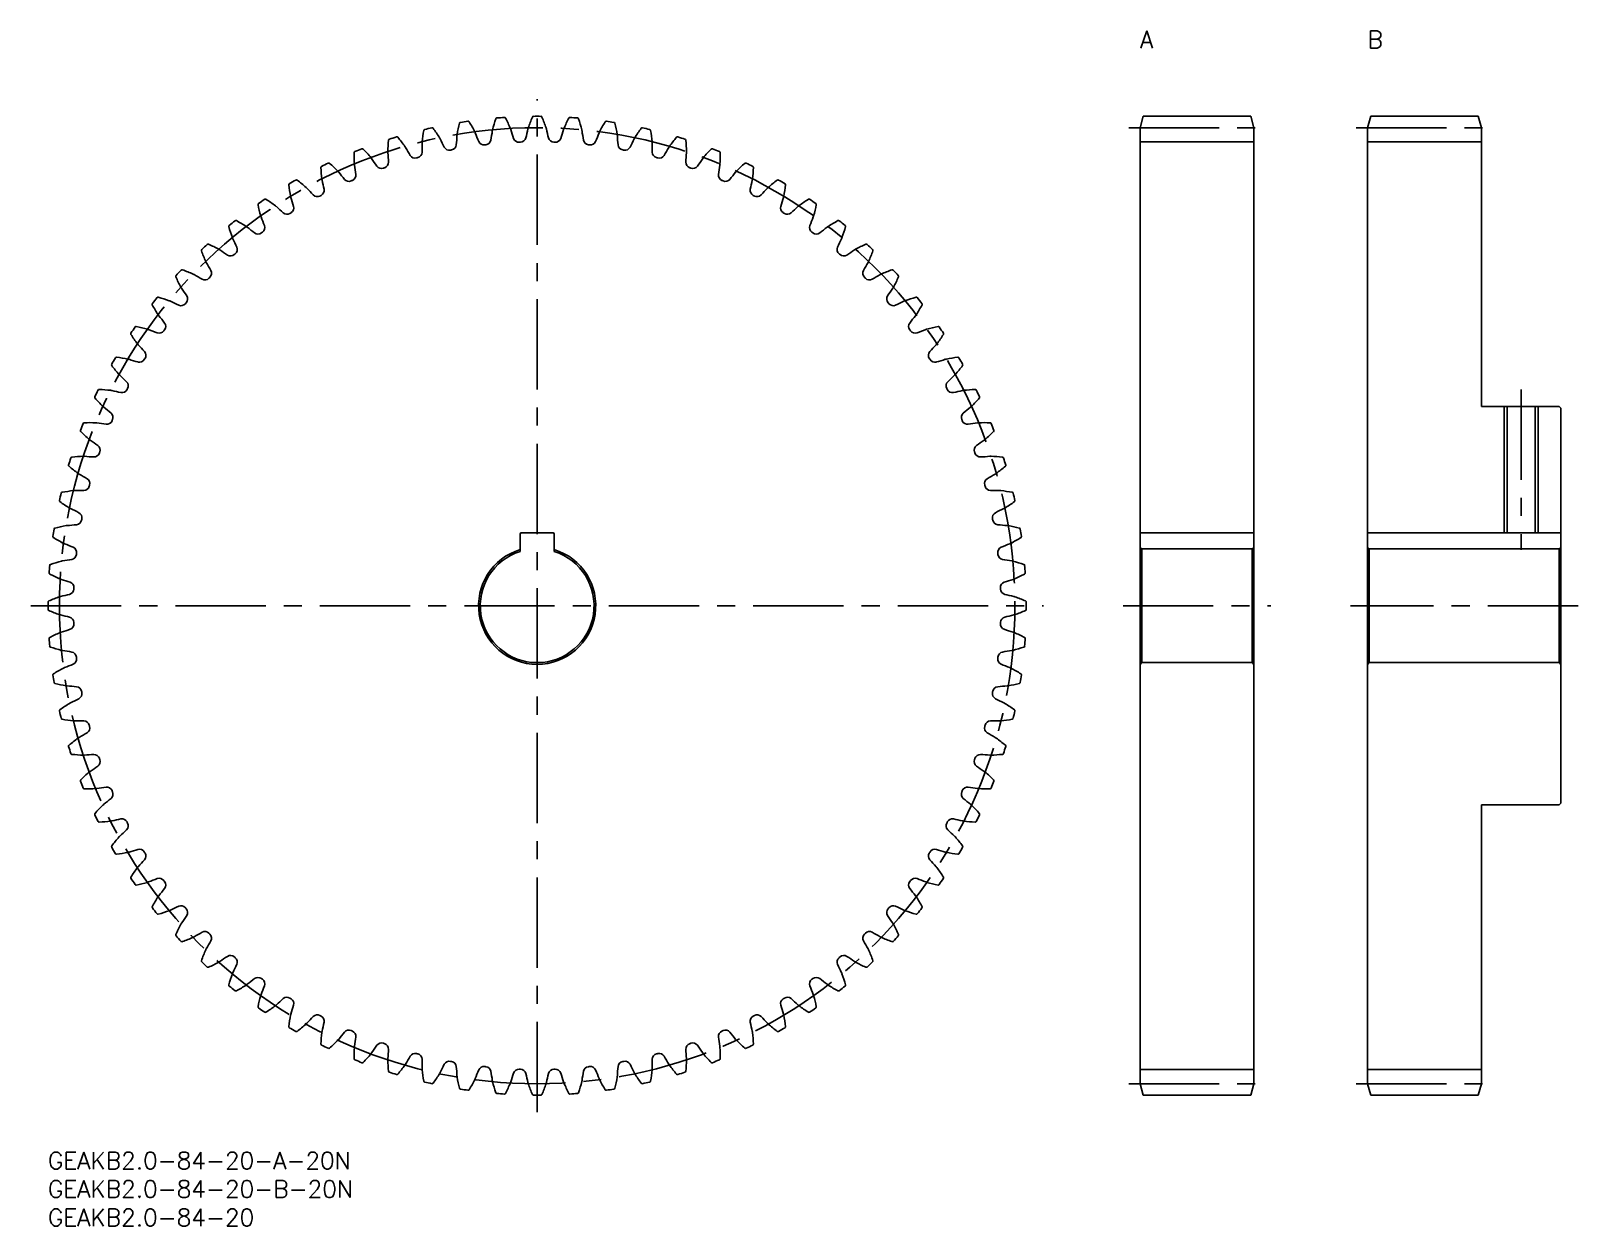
# Model space of a CAD drawing. Extents: x -3 to 269, y -13 to 197.
import ezdxf

# ---------------------------------------------------------------- set-up
doc = ezdxf.new("R2010")
doc.units = 0
doc.header["$LTSCALE"] = 0.5
doc.linetypes.add('CENTER', pattern=[50.8, 31.75, -6.35, 6.35, -6.35])
for name, color, linetype in [('MSM_CENTER', 1, 'CENTER'), ('MSM_CONTINUOUS', 7, 'CONTINUOUS'), ('MSM_NARROW', 5, 'CONTINUOUS'), ('MSM_PART_NUMBER', 7, 'CONTINUOUS')]:
    doc.layers.add(name, color=color, linetype=linetype)
doc.styles.get("Standard").update_dxf_attribs({"font": 'txt.shx', "height": 3, "bigfont": 'bigfont.shx'})

# ---------------------------------------------------------------- blocks, each defined once
blk = doc.blocks.new('*U2')
at = {"layer": 'MSM_PART_NUMBER'}
blk.add_text('GEAKB2.0-84-20-B-20N', height=3, dxfattribs=at).set_placement((0, -8))
blk = doc.blocks.new('*U3')
at = {"layer": 'MSM_PART_NUMBER'}
blk.add_text('GEAKB2.0-84-20', height=3, dxfattribs=at).set_placement((0, -13))
blk = doc.blocks.new('*U4')
at = {"layer": 'MSM_PART_NUMBER'}
blk.add_text('GEAKB2.0-84-20-A-20N', height=3, dxfattribs=at).set_placement((0, -3))
blk = doc.blocks.new('*U5')
at = {"layer": 'MSM_PART_NUMBER'}
blk.add_text('A', height=3, dxfattribs=at).set_placement((192, 194))
blk = doc.blocks.new('*U6')
at = {"layer": 'MSM_PART_NUMBER'}
blk.add_text('B', height=3, dxfattribs=at).set_placement((232, 194))

msp = doc.modelspace()

# ---------------------------------------------------------------- linework, layer by layer
at = {"layer": 'MSM_CENTER'}
for p, q in [((86, 7), (86, 185)), ((190, 180), (214, 180)), ((230, 180), (254, 180)), ((259, 134), (259, 105.8)), ((-3, 96), (175, 96)), ((189, 96), (215, 96)), ((269, 96), (229, 96)), ((190, 12), (214, 12)), ((230, 12), (254, 12))]:
    msp.add_line(p, q, dxfattribs=at)
msp.add_circle((86, 96), 84, dxfattribs=at)
at = {"layer": 'MSM_CONTINUOUS'}
for p, q in [((192, 180), (192.54, 182)), ((192, 12), (192, 180)), ((192.54, 182), (211.46, 182)), ((211.46, 182), (212, 180)), ((212, 180), (212, 12)), ((232.54, 182), (232, 180)), ((232, 180), (232, 12)), ((251.46, 182), (232.54, 182)), ((252, 180), (251.46, 182)), ((252, 131), (252, 180)), ((192, 177.5), (212, 177.5)), ((232, 177.5), (252, 177.5)), ((265.7, 131), (252, 131)), ((256.54, 131), (256.54, 108.8)), ((261.46, 131), (261.46, 108.8)), ((266, 130.7), (265.7, 131)), ((266, 61.3), (266, 130.7)), ((83, 105.54), (83, 108.6)), ((88.8, 108.8), (83.2, 108.8)), ((89, 105.54), (89, 108.6)), ((192, 108.8), (212, 108.8)), ((192.3, 106), (192, 106.3)), ((212, 106.3), (211.7, 106)), ((232, 108.8), (266, 108.8)), ((232, 106.3), (232.3, 106)), ((265.7, 106), (266, 106.3)), ((192.3, 86), (192.3, 106)), ((192.3, 106), (211.7, 106)), ((211.7, 86), (211.7, 106)), ((232.3, 86), (232.3, 106)), ((265.7, 106), (232.3, 106)), ((265.7, 86), (265.7, 106)), ((192, 85.7), (192.3, 86)), ((211.7, 86), (192.3, 86)), ((211.7, 86), (212, 85.7)), ((232.3, 86), (232, 85.7)), ((232.3, 86), (265.7, 86)), ((266, 85.7), (265.7, 86)), ((252, 12), (252, 61)), ((252, 61), (265.7, 61)), ((265.7, 61), (266, 61.3)), ((192, 14.5), (212, 14.5)), ((232, 14.5), (252, 14.5)), ((192, 12), (192.54, 10)), ((211.46, 10), (212, 12)), ((232.54, 10), (232, 12)), ((252, 12), (251.46, 10)), ((192.54, 10), (211.46, 10)), ((251.46, 10), (232.54, 10))]:
    msp.add_line(p, q, dxfattribs=at)
for centre, radius, start, end in [((93.62, 174.57), 28, 169.7839, 173.9286), ((66.26, 179.5), 0.2, 103.2985, 169.7839), ((86, 96), 86, 102.4158, 103.2985), ((67.55, 179.79), 0.2, 35.9304, 102.4158), ((45.04, 163.48), 28, 31.7857, 35.9304), ((99.47, 173.78), 28, 165.4982, 169.6429), ((72.56, 180.74), 0.2, 99.0128, 165.4982), ((86, 96), 86, 98.13, 99.0128), ((73.87, 180.94), 0.2, 31.6448, 98.13), ((50.2, 166.35), 28, 27.5, 31.6447), ((79.76, 179.21), 1.66, 165.3571, 172.5012), ((105.25, 172.55), 28, 161.2125, 165.3571), ((78.93, 181.51), 0.2, 94.7271, 161.2124), ((86, 96), 86, 93.8443, 94.7271), ((80.25, 181.61), 0.2, 27.359, 93.8443), ((55.56, 168.83), 28, 23.2143, 27.359), ((79.76, 179.21), 1.66, 16.0702, 23.2143), ((113.64, 189.01), 33.6, 196.1354, 198.9244), ((51.49, 186.69), 33.6, 345.3613, 348.1503), ((86, 179.45), 1.66, 161.0714, 168.2155), ((110.92, 170.9), 28, 156.9267, 161.0714), ((85.34, 181.8), 0.2, 90.4414, 156.9267), ((86, 96), 86, 89.5586, 90.4414), ((86.66, 181.8), 0.2, 23.0733, 89.5586), ((61.08, 170.9), 28, 18.9286, 23.0733), ((86, 179.45), 1.66, 11.7845, 18.9286), ((120.51, 186.69), 33.6, 191.8497, 194.6387), ((58.36, 189.01), 33.6, 341.0756, 343.8646), ((92.24, 179.21), 1.66, 156.7857, 163.9298), ((116.44, 168.83), 28, 152.641, 156.7857), ((91.75, 181.61), 0.2, 86.1557, 152.641), ((86, 96), 86, 85.2729, 86.1557), ((93.07, 181.51), 0.2, 18.7875, 85.2729), ((66.75, 172.55), 28, 14.6429, 18.7875), ((92.24, 179.21), 1.66, 7.4988, 14.6429), ((121.8, 166.35), 28, 148.3553, 152.5), ((98.13, 180.94), 0.2, 81.87, 148.3553), ((86, 96), 86, 80.9872, 81.87), ((99.44, 180.74), 0.2, 14.5018, 80.9872), ((72.53, 173.78), 28, 10.3571, 14.5018), ((126.96, 163.48), 28, 144.0696, 148.2143), ((104.45, 179.79), 0.2, 77.5842, 144.0696), ((86, 96), 86, 76.7015, 77.5842), ((105.74, 179.5), 0.2, 10.2161, 76.7015), ((78.38, 174.57), 28, 6.0714, 10.2161), ((87.73, 174.92), 28, 174.0696, 178.2143), ((60.08, 177.79), 0.2, 107.5842, 174.0696), ((86, 96), 86, 106.7015, 107.5842), ((61.34, 178.18), 0.2, 40.2161, 106.7015), ((40.11, 160.23), 28, 36.0714, 40.2161), ((32.18, 176.73), 33.6, 358.2185, 1.0075), ((67.43, 177.35), 1.66, 173.9286, 181.0726), ((67.43, 177.35), 1.66, 24.6416, 31.7857), ((99.46, 192.09), 33.6, 204.7068, 207.4958), ((70.78, 177.08), 1, 280.6329, 353.9328), ((38.36, 180.53), 33.6, 353.9328, 356.7218), ((73.56, 178.51), 1.66, 169.6429, 176.7869), ((73.56, 178.51), 1.66, 20.3559, 27.5), ((106.61, 190.82), 33.6, 200.4211, 203.2101), ((76.65, 177.97), 1, 203.2101, 276.5098), ((86, 96), 81.5, 96.3472, 96.5099), ((76.88, 177.99), 1, 276.3472, 349.6471), ((44.81, 183.85), 33.6, 349.647, 352.4361), ((82.8, 178.44), 1, 198.9244, 272.2241), ((86, 96), 81.5, 92.0615, 92.2242), ((83.03, 178.45), 1, 272.0615, 345.3613), ((88.97, 178.45), 1, 194.6387, 267.9385), ((86, 96), 81.5, 87.7758, 87.9385), ((89.2, 178.44), 1, 267.7758, 341.0756), ((127.19, 183.85), 33.6, 187.5639, 190.353), ((95.12, 177.99), 1, 190.353, 263.6528), ((86, 96), 81.5, 83.4901, 83.6528), ((95.35, 177.97), 1, 263.4901, 336.7899), ((65.39, 190.82), 33.6, 336.7899, 339.5789), ((98.44, 178.51), 1.66, 152.5, 159.6441), ((98.44, 178.51), 1.66, 3.2131, 10.3571), ((133.64, 180.53), 33.6, 183.2782, 186.0672), ((101.22, 177.08), 1, 186.0672, 259.3671), ((72.54, 192.09), 33.6, 332.5042, 335.2932), ((104.57, 177.35), 1.66, 148.2143, 155.3584), ((104.57, 177.35), 1.66, 358.9274, 6.0714), ((139.82, 176.73), 33.6, 178.9925, 181.7815), ((131.89, 160.23), 28, 139.7839, 143.9286), ((110.66, 178.18), 0.2, 73.2985, 139.7839), ((86, 96), 86, 72.4158, 73.2985), ((111.92, 177.79), 0.2, 5.9304, 72.4158), ((84.27, 174.92), 28, 1.7857, 5.9304), ((81.83, 174.83), 28, 178.3553, 182.5), ((54.04, 175.63), 0.2, 111.87, 178.3553), ((86, 96), 86, 110.9872, 111.87), ((55.27, 176.11), 0.2, 44.5018, 110.9872), ((35.44, 156.62), 28, 40.3571, 44.5018), ((55.51, 173.68), 1.66, 33.2131, 40.3571), ((84.99, 193.02), 33.6, 213.2782, 216.0672), ((61.4, 175.74), 1.66, 178.2143, 185.3584), ((26.29, 172.48), 33.6, 2.5042, 5.2932), ((61.4, 175.74), 1.66, 28.9274, 36.0714), ((92.25, 192.83), 33.6, 208.9925, 211.7815), ((64.53, 175.66), 1, 211.7815, 285.0813), ((86, 96), 81.5, 104.9186, 105.0814), ((64.76, 175.72), 1, 284.9186, 358.2185), ((70.55, 177.04), 1, 207.4958, 280.7955), ((86, 96), 81.5, 100.6329, 100.7956), ((86, 96), 81.5, 79.2044, 79.3671), ((101.45, 177.04), 1, 259.2044, 332.5042), ((107.24, 175.72), 1, 181.7815, 255.0814), ((86, 96), 81.5, 74.9186, 75.0814), ((107.47, 175.66), 1, 254.9187, 328.2185), ((79.75, 192.83), 33.6, 328.2185, 331.0075), ((110.6, 175.74), 1.66, 143.9286, 151.0726), ((145.71, 172.48), 33.6, 174.7068, 177.4958), ((110.6, 175.74), 1.66, 354.6416, 1.7857), ((87.01, 193.02), 33.6, 323.9328, 326.7218), ((116.49, 173.68), 1.66, 139.6429, 146.7869), ((136.56, 156.62), 28, 135.4982, 139.6429), ((116.73, 176.11), 0.2, 69.0128, 135.4982), ((86, 96), 86, 68.13, 69.0128), ((117.96, 175.63), 0.2, 1.6447, 68.13), ((90.17, 174.83), 28, 357.5, 1.6447), ((48.18, 173.01), 0.2, 116.1557, 182.641), ((75.95, 174.3), 28, 182.641, 186.7857), ((86, 96), 86, 115.2729, 116.1557), ((49.37, 173.59), 0.2, 48.7875, 115.2729), ((31.05, 152.67), 28, 44.6429, 48.7875), ((49.79, 171.18), 1.66, 37.4988, 44.6429), ((77.75, 192.68), 33.6, 217.5639, 220.353), ((53.12, 171.66), 1, 293.4901, 6.7899), ((55.51, 173.68), 1.66, 182.5, 189.6441), ((20.74, 167.81), 33.6, 6.7899, 9.5789), ((58.64, 173.83), 1, 216.0672, 289.3671), ((86, 96), 81.5, 109.2044, 109.3671), ((58.86, 173.91), 1, 289.2043, 2.5042), ((113.14, 173.91), 1, 177.4958, 250.7956), ((86, 96), 81.5, 70.6329, 70.7956), ((113.36, 173.83), 1, 250.633, 323.9327), ((118.88, 171.66), 1, 173.2101, 246.5099), ((151.26, 167.81), 33.6, 170.4211, 173.2101), ((116.49, 173.68), 1.66, 350.3559, 357.5), ((94.25, 192.68), 33.6, 319.647, 322.4361), ((122.21, 171.18), 1.66, 135.3571, 142.5012), ((140.95, 152.67), 28, 131.2125, 135.3571), ((122.63, 173.59), 0.2, 64.7271, 131.2125), ((86, 96), 86, 63.8443, 64.7271), ((96.05, 174.3), 28, 353.2143, 357.359), ((123.82, 173.01), 0.2, 357.359, 63.8443), ((42.53, 169.97), 0.2, 120.4409, 186.9267), ((70.13, 173.32), 28, 186.9267, 191.0714), ((86, 96), 86, 119.5586, 120.4414), ((43.67, 170.63), 0.2, 53.0733, 119.5586), ((26.97, 148.41), 28, 48.9286, 53.0733), ((44.28, 168.27), 1.66, 41.7845, 48.9286), ((70.54, 191.79), 33.6, 221.8497, 224.6387), ((47.55, 168.99), 1, 297.7758, 11.0756), ((49.79, 171.18), 1.66, 186.7857, 193.9298), ((15.56, 162.73), 33.6, 11.0756, 13.8646), ((52.9, 171.57), 1, 220.353, 293.6528), ((86, 96), 81.5, 113.4901, 113.6528), ((86, 96), 81.5, 66.3472, 66.5099), ((119.1, 171.57), 1, 246.3472, 319.647), ((124.45, 168.99), 1, 168.9244, 242.2242), ((156.44, 162.73), 33.6, 166.1354, 168.9244), ((122.21, 171.18), 1.66, 346.0702, 353.2143), ((101.46, 191.79), 33.6, 315.3613, 318.1503), ((127.72, 168.27), 1.66, 131.0714, 138.2155), ((145.03, 148.41), 28, 126.9267, 131.0714), ((128.33, 170.63), 0.2, 60.4414, 126.9267), ((86, 96), 86, 59.5586, 60.4414), ((101.87, 173.32), 28, 348.9286, 353.0733), ((129.47, 169.97), 0.2, 353.0733, 59.5586), ((37.12, 166.52), 0.2, 124.7266, 191.2124), ((64.39, 171.92), 28, 191.2125, 195.3571), ((86, 96), 86, 123.8443, 124.7271), ((38.21, 167.26), 0.2, 57.359, 123.8443), ((23.22, 143.85), 28, 53.2143, 57.359), ((38.99, 164.95), 1.66, 46.0702, 53.2143), ((63.43, 190.37), 33.6, 226.1354, 228.9244), ((44.28, 168.27), 1.66, 191.0714, 198.2155), ((10.77, 157.28), 33.6, 15.3613, 18.1503), ((42.21, 165.92), 1, 302.0615, 15.3614), ((47.35, 168.88), 1, 224.6387, 297.9385), ((86, 96), 81.5, 117.7758, 117.9385), ((86, 96), 81.5, 62.0615, 62.2242), ((124.65, 168.88), 1, 242.0615, 315.3613), ((129.79, 165.92), 1, 164.6387, 237.9385), ((161.23, 157.28), 33.6, 161.8497, 164.6387), ((127.72, 168.27), 1.66, 341.7845, 348.9286), ((108.57, 190.37), 33.6, 311.0756, 313.8646), ((133.01, 164.95), 1.66, 126.7857, 133.9298), ((148.78, 143.85), 28, 122.641, 126.7857), ((133.79, 167.26), 0.2, 56.1557, 122.641), ((86, 96), 86, 55.2729, 56.1557), ((107.61, 171.92), 28, 344.6429, 348.7875), ((134.88, 166.52), 0.2, 348.7875, 55.2729), ((86, 96), 86, 128.13, 129.0128), ((33.02, 163.49), 0.2, 61.6447, 128.13), ((19.82, 139.03), 28, 57.5, 61.6447), ((38.99, 164.95), 1.66, 195.3571, 202.5012), ((6.4, 151.49), 33.6, 19.647, 22.4361), ((42.01, 165.79), 1, 228.9244, 302.2242), ((86, 96), 81.5, 122.0615, 122.2242), ((86, 96), 81.5, 57.7758, 57.9385), ((129.99, 165.79), 1, 237.7758, 311.0756), ((165.6, 151.49), 33.6, 157.5639, 160.353), ((133.01, 164.95), 1.66, 337.4988, 344.6429), ((152.18, 139.03), 28, 118.3553, 122.5), ((138.98, 163.49), 0.2, 51.87, 118.3553), ((86, 96), 86, 50.9872, 51.87), ((31.99, 162.67), 0.2, 129.0128, 195.4982), ((58.78, 170.1), 28, 195.4982, 199.6429), ((33.97, 161.24), 1.66, 199.6429, 206.7869), ((2.48, 145.38), 33.6, 23.9328, 26.7218), ((33.97, 161.24), 1.66, 50.3559, 57.5), ((56.44, 188.42), 33.6, 230.4211, 233.2101), ((36.92, 162.31), 1, 233.2101, 306.5099), ((86, 96), 81.5, 126.3472, 126.5099), ((37.1, 162.45), 1, 306.3472, 19.647), ((134.9, 162.45), 1, 160.353, 233.6528), ((86, 96), 81.5, 53.4901, 53.6528), ((135.08, 162.31), 1, 233.4901, 306.7899), ((115.56, 188.42), 33.6, 306.7899, 309.5789), ((138.03, 161.24), 1.66, 122.5, 129.6441), ((169.52, 145.38), 33.6, 153.2782, 156.0672), ((138.03, 161.24), 1.66, 333.2131, 340.3571), ((113.22, 170.1), 28, 340.3571, 344.5018), ((140.01, 162.67), 0.2, 344.5018, 50.9872), ((27.16, 158.44), 0.2, 133.2981, 199.7839), ((53.32, 167.85), 28, 199.7839, 203.9286), ((86, 96), 86, 132.4158, 133.2985), ((28.13, 159.34), 0.2, 65.9304, 132.4158), ((16.79, 133.96), 28, 61.7857, 65.9304), ((29.24, 157.17), 1.66, 54.6416, 61.7857), ((49.62, 185.95), 33.6, 234.7068, 237.4958), ((86, 96), 81.5, 130.6329, 130.7956), ((32.28, 158.61), 1, 310.6329, 23.9328), ((139.72, 158.61), 1, 156.0672, 229.3671), ((86, 96), 81.5, 49.2044, 49.3671), ((122.38, 185.95), 33.6, 302.5042, 305.2932), ((142.76, 157.17), 1.66, 118.2143, 125.3584), ((155.21, 133.96), 28, 114.0696, 118.2143), ((143.87, 159.34), 0.2, 47.5842, 114.0696), ((86, 96), 86, 46.7015, 47.5842), ((118.68, 167.85), 28, 336.0714, 340.2161), ((144.84, 158.44), 0.2, 340.2161, 46.7015), ((23.56, 154.84), 0.2, 70.2161, 136.7015), ((29.24, 157.17), 1.66, 203.9286, 211.0726), ((-0.98, 139), 33.6, 28.2185, 31.0075), ((32.1, 158.46), 1, 237.4958, 310.7956), ((139.9, 158.46), 1, 229.2044, 302.5041), ((172.98, 139), 33.6, 148.9925, 151.7815), ((142.76, 157.17), 1.66, 328.9274, 336.0714), ((148.44, 154.84), 0.2, 43.2985, 109.7839), ((22.66, 153.87), 0.2, 137.5838, 204.0696), ((48.04, 165.21), 28, 204.0696, 208.2143), ((86, 96), 86, 136.7015, 137.5842), ((14.15, 128.68), 28, 66.0714, 70.2161), ((24.83, 152.76), 1.66, 58.9274, 66.0714), ((43, 182.98), 33.6, 238.9925, 241.7815), ((27.58, 154.25), 1, 241.7815, 315.0814), ((86, 96), 81.5, 134.9186, 135.0814), ((27.75, 154.42), 1, 314.9187, 28.2185), ((144.25, 154.42), 1, 151.7815, 225.0814), ((86, 96), 81.5, 44.9186, 45.0814), ((144.42, 154.25), 1, 224.9187, 298.2184), ((129, 182.98), 33.6, 298.2185, 301.0075), ((147.17, 152.76), 1.66, 113.9286, 121.0726), ((157.85, 128.68), 28, 109.7839, 113.9286), ((86, 96), 86, 42.4158, 43.2985), ((123.96, 165.21), 28, 331.7857, 335.9304), ((149.34, 153.87), 0.2, 335.9304, 42.4158), ((86, 96), 86, 140.9872, 141.87), ((19.33, 150.01), 0.2, 74.5018, 140.9872), ((11.9, 123.22), 28, 70.3571, 74.5018), ((24.83, 152.76), 1.66, 208.2143, 215.3584), ((-3.95, 132.38), 33.6, 32.5042, 35.2932), ((23.54, 149.9), 1, 319.2044, 32.5042), ((148.46, 149.9), 1, 147.4958, 220.7956), ((175.95, 132.38), 33.6, 144.7068, 147.4958), ((147.17, 152.76), 1.66, 324.6416, 331.7857), ((160.1, 123.22), 28, 105.4982, 109.6429), ((152.67, 150.01), 0.2, 39.0128, 105.4982), ((86, 96), 86, 38.13, 39.0128), ((18.51, 148.98), 0.2, 141.8695, 208.3553), ((42.97, 162.18), 28, 208.3553, 212.5), ((20.76, 148.03), 1.66, 212.5, 219.6441), ((-6.42, 125.56), 33.6, 36.7899, 39.5789), ((20.76, 148.03), 1.66, 63.2131, 70.3571), ((36.62, 179.52), 33.6, 243.2782, 246.0672), ((23.39, 149.72), 1, 246.0672, 319.3671), ((86, 96), 81.5, 139.2044, 139.3671), ((86, 96), 81.5, 40.6329, 40.7956), ((148.61, 149.72), 1, 220.633, 293.9327), ((135.38, 179.52), 33.6, 293.9328, 296.7218), ((151.24, 148.03), 1.66, 109.6429, 116.7869), ((178.42, 125.56), 33.6, 140.4211, 143.2101), ((151.24, 148.03), 1.66, 320.3559, 327.5), ((129.03, 162.18), 28, 327.5, 331.6447), ((153.49, 148.98), 0.2, 331.6447, 38.13), ((86, 96), 86, 145.2729, 146.1557), ((15.48, 144.88), 0.2, 78.7875, 145.2729), ((10.08, 117.61), 28, 74.6429, 78.7875), ((17.05, 143.01), 1.66, 67.4988, 74.6429), ((30.51, 175.6), 33.6, 247.5639, 250.353), ((19.55, 144.9), 1, 250.353, 323.6528), ((86, 96), 81.5, 143.4901, 143.6528), ((19.69, 145.08), 1, 323.4901, 36.7899), ((152.31, 145.08), 1, 143.2101, 216.5099), ((86, 96), 81.5, 36.3472, 36.5099), ((152.45, 144.9), 1, 216.3472, 289.647), ((141.49, 175.6), 33.6, 289.647, 292.4361), ((154.95, 143.01), 1.66, 105.3571, 112.5012), ((161.92, 117.61), 28, 101.2125, 105.3571), ((156.52, 144.88), 0.2, 34.7271, 101.2125), ((86, 96), 86, 33.8443, 34.7271), ((14.74, 143.79), 0.2, 146.1552, 212.641), ((38.15, 158.78), 28, 212.641, 216.7857), ((17.05, 143.01), 1.66, 216.7857, 223.9298), ((-8.37, 118.57), 33.6, 41.0756, 43.8646), ((180.37, 118.57), 33.6, 136.1354, 138.9244), ((154.95, 143.01), 1.66, 316.0702, 323.2143), ((133.85, 158.78), 28, 323.2143, 327.359), ((157.26, 143.79), 0.2, 327.359, 33.8443), ((86, 96), 86, 149.5586, 150.4414), ((12.03, 139.47), 0.2, 83.0733, 149.5586), ((8.68, 111.87), 28, 78.9286, 83.0733), ((13.73, 137.72), 1.66, 71.7845, 78.9286), ((24.72, 171.23), 33.6, 251.8497, 254.6387), ((16.08, 139.79), 1, 254.6387, 327.9385), ((86, 96), 81.5, 147.7758, 147.9385), ((16.21, 139.99), 1, 327.7758, 41.0757), ((155.79, 139.99), 1, 138.9244, 212.2242), ((86, 96), 81.5, 32.0615, 32.2242), ((155.92, 139.79), 1, 212.0615, 285.3613), ((147.28, 171.23), 33.6, 285.3613, 288.1503), ((158.27, 137.72), 1.66, 101.0714, 108.2155), ((163.32, 111.87), 28, 96.9267, 101.0714), ((159.97, 139.47), 0.2, 30.4414, 96.9267), ((86, 96), 86, 29.5586, 30.4414), ((11.37, 138.33), 0.2, 150.4409, 216.9267), ((33.59, 155.03), 28, 216.9267, 221.0714), ((13.73, 137.72), 1.66, 221.0714, 228.2155), ((-9.79, 111.46), 33.6, 45.3613, 48.1503), ((181.79, 111.46), 33.6, 131.8497, 134.6387), ((158.27, 137.72), 1.66, 311.7845, 318.9286), ((138.41, 155.03), 28, 318.9286, 323.0733), ((160.63, 138.33), 0.2, 323.0733, 29.5586), ((86, 96), 86, 153.8443, 154.7271), ((8.99, 133.82), 0.2, 87.359, 153.8443), ((7.7, 106.05), 28, 83.2143, 87.359), ((10.82, 132.21), 1.66, 76.0702, 83.2143), ((19.27, 166.44), 33.6, 256.1354, 258.9244), ((13.01, 134.45), 1, 258.9244, 332.2242), ((13.12, 134.65), 1, 332.0615, 45.3613), ((86, 96), 81.5, 152.0615, 152.2242), ((158.88, 134.65), 1, 134.6387, 207.9385), ((86, 96), 81.5, 27.7758, 27.9385), ((158.99, 134.45), 1, 207.7758, 281.0756), ((152.73, 166.44), 33.6, 281.0756, 283.8646), ((161.18, 132.21), 1.66, 96.7857, 103.9298), ((164.3, 106.05), 28, 92.641, 96.7857), ((163.01, 133.82), 0.2, 26.1557, 92.641), ((86, 96), 86, 25.2729, 26.1557), ((8.41, 132.63), 0.2, 154.7266, 221.2125), ((29.33, 150.95), 28, 221.2125, 225.3571), ((10.82, 132.21), 1.66, 225.3571, 232.5012), ((-10.68, 104.25), 33.6, 49.647, 52.4361), ((182.68, 104.25), 33.6, 127.5639, 130.353), ((161.18, 132.21), 1.66, 307.4988, 314.6429), ((142.67, 150.95), 28, 314.6429, 318.7875), ((163.59, 132.63), 0.2, 318.7875, 25.2729), ((86, 96), 86, 158.13, 159.0128), ((6.37, 127.96), 0.2, 91.6447, 158.13), ((7.17, 100.17), 28, 87.5, 91.6447), ((8.32, 126.49), 1.66, 80.3559, 87.5), ((14.19, 161.26), 33.6, 260.4211, 263.2101), ((10.34, 128.88), 1, 263.2101, 336.5099), ((10.43, 129.1), 1, 336.3472, 49.647), ((86, 96), 81.5, 156.3472, 156.5099), ((161.57, 129.1), 1, 130.353, 203.6528), ((86, 96), 81.5, 23.4901, 23.6528), ((161.66, 128.88), 1, 203.4901, 276.7899), ((157.81, 161.26), 33.6, 276.7899, 279.5789), ((163.68, 126.49), 1.66, 92.5, 99.6441), ((164.83, 100.17), 28, 88.3553, 92.5), ((165.63, 127.96), 0.2, 21.8695, 88.3553), ((86, 96), 86, 20.9872, 21.87), ((5.89, 126.73), 0.2, 159.0123, 225.4982), ((25.38, 146.56), 28, 225.4982, 229.6429), ((8.32, 126.49), 1.66, 229.6429, 236.7869), ((163.68, 126.49), 1.66, 303.2131, 310.3571), ((146.62, 146.56), 28, 310.3571, 314.5018), ((166.11, 126.73), 0.2, 314.5018, 20.9872), ((-11.02, 97.01), 33.6, 53.9328, 56.7218), ((8.09, 123.14), 1, 267.4958, 340.7956), ((8.17, 123.36), 1, 340.633, 53.9328), ((86, 96), 81.5, 160.6329, 160.7956), ((163.83, 123.36), 1, 126.0672, 199.3671), ((86, 96), 81.5, 19.2044, 19.3671), ((163.91, 123.14), 1, 199.2044, 272.5041), ((183.02, 97.01), 33.6, 123.2782, 126.0672), ((3.82, 120.66), 0.2, 163.2981, 229.7839), ((86, 96), 86, 162.4158, 163.2985), ((21.77, 141.89), 28, 229.7839, 233.9286), ((4.21, 121.92), 0.2, 95.9304, 162.4158), ((7.08, 94.27), 28, 91.7857, 95.9304), ((6.26, 120.6), 1.66, 84.6416, 91.7857), ((9.52, 155.71), 33.6, 264.7068, 267.4958), ((162.48, 155.71), 33.6, 272.5042, 275.2932), ((165.74, 120.6), 1.66, 88.2143, 95.3584), ((164.92, 94.27), 28, 84.0696, 88.2143), ((150.23, 141.89), 28, 306.0714, 310.2161), ((167.79, 121.92), 0.2, 17.5842, 84.0696), ((86, 96), 86, 16.7015, 17.5842), ((168.18, 120.66), 0.2, 310.2161, 16.7015), ((6.26, 120.6), 1.66, 233.9286, 241.0726), ((-10.83, 89.75), 33.6, 58.2185, 61.0075), ((6.28, 117.24), 1, 271.7815, 345.0814), ((6.34, 117.47), 1, 344.9187, 58.2185), ((86, 96), 81.5, 164.9186, 165.0814), ((165.66, 117.47), 1, 121.7815, 195.0814), ((86, 96), 81.5, 14.9186, 15.0814), ((165.72, 117.24), 1, 194.9187, 268.2184), ((182.83, 89.75), 33.6, 118.9925, 121.7815), ((165.74, 120.6), 1.66, 298.9274, 306.0714), ((86, 96), 86, 166.7015, 167.5842), ((2.21, 114.45), 0.2, 167.5838, 234.0696), ((18.52, 136.96), 28, 234.0696, 238.2143), ((2.5, 115.74), 0.2, 100.2161, 166.7015), ((7.43, 88.38), 28, 96.0714, 100.2161), ((4.65, 114.57), 1.66, 88.9274, 96.0714), ((5.27, 149.82), 33.6, 268.9925, 271.7815), ((166.73, 149.82), 33.6, 268.2185, 271.0075), ((167.35, 114.57), 1.66, 83.9286, 91.0726), ((164.57, 88.38), 28, 79.7839, 83.9286), ((153.48, 136.96), 28, 301.7857, 305.9304), ((169.5, 115.74), 0.2, 13.2981, 79.7839), ((86, 96), 86, 12.4158, 13.2985), ((169.79, 114.45), 0.2, 305.9304, 12.4158), ((4.65, 114.57), 1.66, 238.2143, 245.3584), ((-10.09, 82.54), 33.6, 62.5042, 65.2932), ((4.96, 111.45), 1, 349.2043, 62.5042), ((167.04, 111.45), 1, 117.4958, 190.7956), ((182.09, 82.54), 33.6, 114.7068, 117.4958), ((167.35, 114.57), 1.66, 294.6416, 301.7857), ((86, 96), 86, 170.9872, 171.87), ((1.26, 109.44), 0.2, 104.5018, 170.9872), ((8.22, 82.53), 28, 100.3571, 104.5018), ((3.49, 108.44), 1.66, 93.2131, 100.3571), ((1.47, 143.64), 33.6, 273.2782, 276.0672), ((4.92, 111.22), 1, 276.0673, 349.3671), ((86, 96), 81.5, 169.2044, 169.3671), ((86, 96), 81.5, 10.6329, 10.7956), ((167.08, 111.22), 1, 190.633, 263.9328), ((170.53, 143.64), 33.6, 263.9328, 266.7218), ((168.51, 108.44), 1.66, 79.6429, 86.7869), ((163.78, 82.53), 28, 75.4982, 79.6429), ((170.74, 109.44), 0.2, 9.0128, 75.4982), ((86, 96), 86, 8.13, 9.0128), ((1.06, 108.13), 0.2, 171.8695, 238.3553), ((15.65, 131.8), 28, 238.3553, 242.5), ((3.49, 108.44), 1.66, 242.5, 249.6441), ((-8.82, 75.39), 33.6, 66.7899, 69.5789), ((4.03, 105.35), 1, 353.4901, 66.7899), ((83.2, 108.6), 0.2, 90, 180), ((88.8, 108.6), 0.2, 0, 90), ((167.97, 105.35), 1, 113.2101, 186.5099), ((180.82, 75.39), 33.6, 110.4211, 113.2101), ((168.51, 108.44), 1.66, 290.3559, 297.5), ((156.35, 131.8), 28, 297.5, 301.6447), ((170.94, 108.13), 0.2, 301.6447, 8.13), ((9.45, 76.75), 28, 104.6429, 108.7875), ((2.79, 102.24), 1.66, 97.4988, 104.6429), ((-1.85, 137.19), 33.6, 277.5639, 280.353), ((4.01, 105.12), 1, 280.3529, 353.6528), ((86, 96), 81.5, 173.4901, 173.6528), ((86, 96), 10.3, 106.9335, 73.0665), ((86, 96), 10, 107.4576, 72.5424), ((86, 96), 81.5, 6.3472, 6.5099), ((167.99, 105.12), 1, 186.3472, 259.647), ((173.85, 137.19), 33.6, 259.647, 262.4361), ((169.21, 102.24), 1.66, 75.3571, 82.5012), ((162.55, 76.75), 28, 71.2125, 75.3571), ((86, 96), 86, 175.2729, 176.1557), ((0.39, 101.75), 0.2, 176.1552, 242.641), ((0.49, 103.07), 0.2, 108.7875, 175.2729), ((13.17, 126.44), 28, 242.641, 246.7857), ((2.79, 102.24), 1.66, 246.7857, 253.9298), ((-7.01, 68.36), 33.6, 71.0756, 73.8646), ((179.01, 68.36), 33.6, 106.1354, 108.9244), ((169.21, 102.24), 1.66, 286.0702, 293.2143), ((158.83, 126.44), 28, 293.2143, 297.359), ((171.51, 103.07), 0.2, 4.7271, 71.2125), ((171.61, 101.75), 0.2, 297.359, 3.8443), ((86, 96), 86, 3.8443, 4.7271), ((-4.69, 130.51), 33.6, 281.8497, 284.6387), ((3.55, 98.97), 1, 284.6387, 357.9385), ((3.56, 99.2), 1, 357.7758, 71.0757), ((86, 96), 81.5, 177.7758, 177.9385), ((168.44, 99.2), 1, 108.9244, 182.2242), ((86, 96), 81.5, 2.0615, 2.2242), ((168.45, 98.97), 1, 182.0615, 255.3613), ((176.69, 130.51), 33.6, 255.3613, 258.1503), ((0.2, 96.66), 0.2, 113.0733, 179.5586), ((86, 96), 86, 179.5586, 180.4414), ((0.2, 95.34), 0.2, 180.4414, 246.9267), ((11.1, 71.08), 28, 108.9286, 113.0733), ((2.55, 96), 1.66, 101.7845, 108.9286), ((169.45, 96), 1.66, 71.0714, 78.2155), ((160.9, 71.08), 28, 66.9267, 71.0714), ((171.8, 96.66), 0.2, 0.4414, 66.9267), ((171.8, 95.34), 0.2, 293.0733, 359.5586), ((86, 96), 86, 359.5586, 0.4414), ((11.1, 120.92), 28, 246.9267, 251.0714), ((2.55, 96), 1.66, 251.0714, 258.2155), ((-4.69, 61.49), 33.6, 75.3613, 78.1503), ((3.55, 93.03), 1, 2.0615, 75.3613), ((3.56, 92.8), 1, 288.9244, 2.2242), ((86, 96), 81.5, 182.0615, 182.2242), ((86, 96), 81.5, 357.7758, 357.9385), ((168.44, 92.8), 1, 177.7758, 251.0756), ((168.45, 93.03), 1, 104.6387, 177.9385), ((176.69, 61.49), 33.6, 101.8497, 104.6387), ((169.45, 96), 1.66, 281.7845, 288.9286), ((160.9, 120.92), 28, 288.9286, 293.0733), ((0.39, 90.25), 0.2, 117.359, 183.8443), ((86, 96), 86, 183.8443, 184.7271), ((13.17, 65.56), 28, 113.2143, 117.359), ((2.79, 89.76), 1.66, 106.0702, 113.2143), ((-7.01, 123.64), 33.6, 286.1354, 288.9244), ((179.01, 123.64), 33.6, 251.0756, 253.8646), ((169.21, 89.76), 1.66, 66.7857, 73.9298), ((158.83, 65.56), 28, 62.641, 66.7857), ((171.61, 90.25), 0.2, 356.1552, 62.641), ((86, 96), 86, 355.2729, 356.1557), ((0.49, 88.93), 0.2, 184.7271, 251.2125), ((9.45, 115.25), 28, 251.2125, 255.3571), ((2.79, 89.76), 1.66, 255.3571, 262.5012), ((-1.85, 54.81), 33.6, 79.647, 82.4361), ((4.01, 86.88), 1, 6.3472, 79.6471), ((167.99, 86.88), 1, 100.353, 173.6528), ((173.85, 54.81), 33.6, 97.5639, 100.353), ((169.21, 89.76), 1.66, 277.4988, 284.6429), ((162.55, 115.25), 28, 284.6429, 288.7875), ((171.51, 88.93), 0.2, 288.7875, 355.2729), ((15.65, 60.2), 28, 117.5, 121.6447), ((3.49, 83.56), 1.66, 110.3559, 117.5), ((-8.82, 116.61), 33.6, 290.4211, 293.2101), ((4.03, 86.65), 1, 293.2101, 6.5099), ((86, 96), 81.5, 186.3472, 186.5099), ((86, 96), 81.5, 353.4901, 353.6528), ((167.97, 86.65), 1, 173.4901, 246.7899), ((180.82, 116.61), 33.6, 246.7899, 249.5789), ((168.51, 83.56), 1.66, 62.5, 69.6441), ((156.35, 60.2), 28, 58.3553, 62.5), ((1.06, 83.87), 0.2, 121.6447, 188.13), ((86, 96), 86, 188.13, 189.0128), ((1.26, 82.56), 0.2, 189.0128, 255.4982), ((8.22, 109.47), 28, 255.4982, 259.6429), ((3.49, 83.56), 1.66, 259.6429, 266.7869), ((1.47, 48.36), 33.6, 83.9328, 86.7218), ((4.92, 80.78), 1, 10.633, 83.9328), ((167.08, 80.78), 1, 96.0672, 169.3671), ((170.53, 48.36), 33.6, 93.2782, 96.0672), ((168.51, 83.56), 1.66, 273.2131, 280.3571), ((163.78, 109.47), 28, 280.3571, 284.5018), ((170.74, 82.56), 0.2, 284.5018, 350.9872), ((86, 96), 86, 350.9872, 351.87), ((170.94, 83.87), 0.2, 351.8695, 58.3553), ((4.65, 77.43), 1.66, 114.6416, 121.7857), ((-10.09, 109.46), 33.6, 294.7068, 297.4958), ((4.96, 80.55), 1, 297.4958, 10.7956), ((86, 96), 81.5, 190.6329, 190.7956), ((167.04, 80.55), 1, 169.2044, 242.5042), ((86, 96), 81.5, 349.2044, 349.3671), ((182.09, 109.46), 33.6, 242.5042, 245.2932), ((167.35, 77.43), 1.66, 58.2143, 65.3584), ((2.21, 77.55), 0.2, 125.9304, 192.4158), ((86, 96), 86, 192.4158, 193.2985), ((18.52, 55.04), 28, 121.7857, 125.9304), ((2.5, 76.26), 0.2, 193.2981, 259.7839), ((153.48, 55.04), 28, 54.0696, 58.2143), ((169.5, 76.26), 0.2, 280.2161, 346.7015), ((86, 96), 86, 346.7015, 347.5842), ((169.79, 77.55), 0.2, 347.5838, 54.0696), ((7.43, 103.62), 28, 259.7839, 263.9286), ((4.65, 77.43), 1.66, 263.9286, 271.0726), ((5.27, 42.18), 33.6, 88.2185, 91.0075), ((-10.83, 102.25), 33.6, 298.9925, 301.7815), ((6.28, 74.76), 1, 14.9186, 88.2185), ((6.34, 74.53), 1, 301.7815, 15.0814), ((86, 96), 81.5, 194.9186, 195.0814), ((165.66, 74.53), 1, 164.9187, 238.2184), ((86, 96), 81.5, 344.9186, 345.0814), ((165.72, 74.76), 1, 91.7815, 165.0814), ((182.83, 102.25), 33.6, 238.2185, 241.0075), ((166.73, 42.18), 33.6, 88.9925, 91.7815), ((167.35, 77.43), 1.66, 268.9274, 276.0714), ((164.57, 103.62), 28, 276.0714, 280.2161), ((3.82, 71.34), 0.2, 130.2161, 196.7015), ((86, 96), 86, 196.7015, 197.5842), ((21.77, 50.11), 28, 126.0714, 130.2161), ((6.26, 71.4), 1.66, 118.9274, 126.0714), ((165.74, 71.4), 1.66, 53.9286, 61.0726), ((150.23, 50.11), 28, 49.7839, 53.9286), ((86, 96), 86, 342.4158, 343.2985), ((168.18, 71.34), 0.2, 343.2985, 49.7839), ((4.21, 70.08), 0.2, 197.5838, 264.0696), ((7.08, 97.73), 28, 264.0696, 268.2143), ((6.26, 71.4), 1.66, 268.2143, 275.3584), ((9.52, 36.29), 33.6, 92.5042, 95.2932), ((8.09, 68.86), 1, 19.2043, 92.5042), ((8.17, 68.64), 1, 306.0673, 19.3671), ((86, 96), 81.5, 199.2044, 199.3671), ((163.83, 68.64), 1, 160.633, 233.9327), ((86, 96), 81.5, 340.6329, 340.7956), ((163.91, 68.86), 1, 87.4958, 160.7956), ((162.48, 36.29), 33.6, 84.7068, 87.4958), ((165.74, 71.4), 1.66, 264.6416, 271.7857), ((164.92, 97.73), 28, 271.7857, 275.9304), ((167.79, 70.08), 0.2, 275.9304, 342.4158), ((5.89, 65.27), 0.2, 134.5018, 200.9872), ((25.38, 45.44), 28, 130.3571, 134.5018), ((8.32, 65.51), 1.66, 123.2131, 130.3571), ((-11.02, 94.99), 33.6, 303.2782, 306.0672), ((183.02, 94.99), 33.6, 233.9328, 236.7218), ((163.68, 65.51), 1.66, 49.6429, 56.7869), ((146.62, 45.44), 28, 45.4982, 49.6429), ((166.11, 65.27), 0.2, 339.0128, 45.4982), ((86, 96), 86, 200.9872, 201.87), ((6.37, 64.04), 0.2, 201.8695, 268.3553), ((7.17, 91.83), 28, 268.3553, 272.5), ((8.32, 65.51), 1.66, 272.5, 279.6441), ((14.19, 30.74), 33.6, 96.7899, 99.5789), ((10.34, 63.12), 1, 23.4901, 96.7899), ((10.43, 62.9), 1, 310.3529, 23.6528), ((86, 96), 81.5, 203.4901, 203.6528), ((161.57, 62.9), 1, 156.3472, 229.647), ((86, 96), 81.5, 336.3472, 336.5099), ((161.66, 63.12), 1, 83.2101, 156.5099), ((157.81, 30.74), 33.6, 80.4211, 83.2101), ((163.68, 65.51), 1.66, 260.3559, 267.5), ((164.83, 91.83), 28, 267.5, 271.6447), ((165.63, 64.04), 0.2, 271.6447, 338.13), ((86, 96), 86, 338.13, 339.0128), ((29.33, 41.05), 28, 134.6429, 138.7875), ((10.82, 59.79), 1.66, 127.4988, 134.6429), ((-10.68, 87.75), 33.6, 307.5639, 310.353), ((182.68, 87.75), 33.6, 229.647, 232.4361), ((161.18, 59.79), 1.66, 45.3571, 52.5012), ((142.67, 41.05), 28, 41.2125, 45.3571), ((8.41, 59.37), 0.2, 138.7875, 205.2729), ((86, 96), 86, 205.2729, 206.1557), ((8.99, 58.18), 0.2, 206.1552, 272.641), ((7.7, 85.95), 28, 272.641, 276.7857), ((10.82, 59.79), 1.66, 276.7857, 283.9298), ((19.27, 25.56), 33.6, 101.0756, 103.8646), ((13.01, 57.55), 1, 27.7758, 101.0757), ((13.12, 57.35), 1, 314.6387, 27.9385), ((86, 96), 81.5, 207.7758, 207.9385), ((158.88, 57.35), 1, 152.0615, 225.3613), ((86, 96), 81.5, 332.0615, 332.2242), ((158.99, 57.55), 1, 78.9244, 152.2242), ((152.73, 25.56), 33.6, 76.1354, 78.9244), ((161.18, 59.79), 1.66, 256.0702, 263.2143), ((164.3, 85.95), 28, 263.2143, 267.359), ((163.01, 58.18), 0.2, 267.359, 333.8443), ((86, 96), 86, 333.8443, 334.7271), ((163.59, 59.37), 0.2, 334.7271, 41.2125), ((33.59, 36.97), 28, 138.9286, 143.0733), ((13.73, 54.28), 1.66, 131.7845, 138.9286), ((-9.79, 80.54), 33.6, 311.8497, 314.6387), ((181.79, 80.54), 33.6, 225.3613, 228.1503), ((158.27, 54.28), 1.66, 41.0714, 48.2155), ((138.41, 36.97), 28, 36.9267, 41.0714), ((11.37, 53.67), 0.2, 143.0733, 209.5586), ((86, 96), 86, 209.5586, 210.4414), ((12.03, 52.53), 0.2, 210.4414, 276.9267), ((8.68, 80.13), 28, 276.9267, 281.0714), ((13.73, 54.28), 1.66, 281.0714, 288.2155), ((24.72, 20.77), 33.6, 105.3613, 108.1503), ((16.08, 52.21), 1, 32.0615, 105.3614), ((86, 96), 81.5, 212.0615, 212.2242), ((16.21, 52.01), 1, 318.9244, 32.2242), ((155.79, 52.01), 1, 147.7758, 221.0756), ((86, 96), 81.5, 327.7758, 327.9385), ((155.92, 52.21), 1, 74.6387, 147.9385), ((147.28, 20.77), 33.6, 71.8497, 74.6387), ((158.27, 54.28), 1.66, 251.7845, 258.9286), ((163.32, 80.13), 28, 258.9286, 263.0733), ((159.97, 52.53), 0.2, 263.0733, 329.5586), ((86, 96), 86, 329.5586, 330.4414), ((160.63, 53.67), 0.2, 330.4409, 36.9267), ((38.15, 33.22), 28, 143.2143, 147.359), ((17.05, 48.99), 1.66, 136.0702, 143.2143), ((-8.37, 73.43), 33.6, 316.1354, 318.9244), ((180.37, 73.43), 33.6, 221.0756, 223.8646), ((154.95, 48.99), 1.66, 36.7857, 43.9298), ((133.85, 33.22), 28, 32.641, 36.7857), ((14.74, 48.21), 0.2, 147.359, 213.8443), ((86, 96), 86, 213.8443, 214.7271), ((15.48, 47.12), 0.2, 214.7266, 281.2125), ((10.08, 74.39), 28, 281.2125, 285.3571), ((17.05, 48.99), 1.66, 285.3571, 292.5012), ((30.51, 16.4), 33.6, 109.647, 112.4361), ((19.55, 47.1), 1, 36.3472, 109.647), ((-6.42, 66.44), 33.6, 320.4211, 323.2101), ((86, 96), 81.5, 216.3472, 216.5099), ((19.69, 46.92), 1, 323.2101, 36.5099), ((152.31, 46.92), 1, 143.4901, 216.7899), ((86, 96), 81.5, 323.4901, 323.6528), ((178.42, 66.44), 33.6, 216.7899, 219.5789), ((152.45, 47.1), 1, 70.353, 143.6528), ((141.49, 16.4), 33.6, 67.5639, 70.353), ((154.95, 48.99), 1.66, 247.4988, 254.6429), ((161.92, 74.39), 28, 254.6429, 258.7875), ((156.52, 47.12), 0.2, 258.7875, 325.2729), ((86, 96), 86, 325.2729, 326.1557), ((157.26, 48.21), 0.2, 326.1552, 32.641), ((42.97, 29.82), 28, 147.5, 151.6447), ((20.76, 43.97), 1.66, 140.3559, 147.5), ((151.24, 43.97), 1.66, 32.5, 39.6441), ((129.03, 29.82), 28, 28.3553, 32.5), ((18.51, 43.02), 0.2, 151.6447, 218.13), ((86, 96), 86, 218.13, 219.0128), ((19.33, 41.99), 0.2, 219.0123, 285.4982), ((11.9, 68.78), 28, 285.4982, 289.6429), ((20.76, 43.97), 1.66, 289.6429, 296.7869), ((36.62, 12.48), 33.6, 113.9328, 116.7218), ((23.39, 42.28), 1, 40.633, 113.9328), ((-3.95, 59.62), 33.6, 324.7068, 327.4958), ((86, 96), 81.5, 220.6329, 220.7956), ((23.54, 42.1), 1, 327.4958, 40.7956), ((148.46, 42.1), 1, 139.2044, 212.5041), ((175.95, 59.62), 33.6, 212.5042, 215.2932), ((86, 96), 81.5, 319.2044, 319.3671), ((148.61, 42.28), 1, 66.0672, 139.3671), ((135.38, 12.48), 33.6, 63.2782, 66.0672), ((151.24, 43.97), 1.66, 243.2131, 250.3571), ((160.1, 68.78), 28, 250.3571, 254.5018), ((152.67, 41.99), 0.2, 254.5018, 320.9872), ((86, 96), 86, 320.9872, 321.87), ((153.49, 43.02), 0.2, 321.87, 28.3553), ((22.66, 38.13), 0.2, 155.9304, 222.4158), ((48.04, 26.79), 28, 151.7857, 155.9304), ((24.83, 39.24), 1.66, 144.6416, 151.7857), ((43, 9.02), 33.6, 118.2185, 121.0075), ((27.58, 37.75), 1, 44.9187, 118.2185), ((86, 96), 81.5, 224.9186, 225.0814), ((27.75, 37.58), 1, 331.7815, 45.0814), ((144.25, 37.58), 1, 134.9187, 208.2185), ((86, 96), 81.5, 314.9186, 315.0814), ((144.42, 37.75), 1, 61.7815, 135.0814), ((129, 9.02), 33.6, 58.9925, 61.7815), ((147.17, 39.24), 1.66, 28.2143, 35.3584), ((123.96, 26.79), 28, 24.0696, 28.2143), ((149.34, 38.13), 0.2, 317.5842, 24.0696), ((86, 96), 86, 222.4158, 223.2985), ((23.56, 37.16), 0.2, 223.2985, 289.7839), ((14.15, 63.32), 28, 289.7839, 293.9286), ((24.83, 39.24), 1.66, 293.9286, 301.0726), ((53.32, 24.15), 28, 156.0714, 160.2161), ((29.24, 34.83), 1.66, 148.9274, 156.0714), ((-0.98, 53), 33.6, 328.9925, 331.7815), ((172.98, 53), 33.6, 208.2185, 211.0075), ((142.76, 34.83), 1.66, 23.9286, 31.0726), ((118.68, 24.15), 28, 19.7839, 23.9286), ((147.17, 39.24), 1.66, 238.9274, 246.0714), ((157.85, 63.32), 28, 246.0714, 250.2161), ((148.44, 37.16), 0.2, 250.2161, 316.7015), ((86, 96), 86, 316.7015, 317.5842), ((27.16, 33.56), 0.2, 160.2161, 226.7015), ((86, 96), 86, 226.7015, 227.5842), ((16.79, 58.04), 28, 294.0696, 298.2143), ((29.24, 34.83), 1.66, 298.2143, 305.3584), ((49.62, 6.05), 33.6, 122.5042, 125.2932), ((32.1, 33.54), 1, 49.2044, 122.5042), ((2.48, 46.62), 33.6, 333.2782, 336.0672), ((86, 96), 81.5, 229.2044, 229.3671), ((32.28, 33.39), 1, 336.0673, 49.3671), ((139.72, 33.39), 1, 130.633, 203.9328), ((169.52, 46.62), 33.6, 203.9328, 206.7218), ((86, 96), 81.5, 310.6329, 310.7956), ((139.9, 33.54), 1, 57.4958, 130.7956), ((122.38, 6.05), 33.6, 54.7068, 57.4958), ((142.76, 34.83), 1.66, 234.6416, 241.7857), ((155.21, 58.04), 28, 241.7857, 245.9304), ((86, 96), 86, 312.4158, 313.2985), ((144.84, 33.56), 0.2, 313.2985, 19.7839), ((28.13, 32.66), 0.2, 227.5842, 294.0696), ((58.78, 21.9), 28, 160.3571, 164.5018), ((33.97, 30.76), 1.66, 153.2131, 160.3571), ((56.44, 3.58), 33.6, 126.7899, 129.5789), ((36.92, 29.69), 1, 53.4901, 126.7899), ((86, 96), 81.5, 233.4901, 233.6528), ((37.1, 29.55), 1, 340.353, 53.6528), ((134.9, 29.55), 1, 126.3472, 199.647), ((86, 96), 81.5, 306.3472, 306.5099), ((135.08, 29.69), 1, 53.2101, 126.5099), ((115.56, 3.58), 33.6, 50.4211, 53.2101), ((138.03, 30.76), 1.66, 19.6429, 26.7869), ((113.22, 21.9), 28, 15.4982, 19.6429), ((143.87, 32.66), 0.2, 245.9304, 312.4158), ((31.99, 29.33), 0.2, 164.5018, 230.9872), ((86, 96), 86, 230.9872, 231.87), ((33.02, 28.51), 0.2, 231.87, 298.3553), ((19.82, 52.97), 28, 298.3553, 302.5), ((33.97, 30.76), 1.66, 302.5, 309.6441), ((64.39, 20.08), 28, 164.6429, 168.7875), ((38.99, 27.05), 1.66, 157.4988, 164.6429), ((6.4, 40.51), 33.6, 337.5639, 340.353), ((42.01, 26.21), 1, 57.7758, 131.0756), ((129.99, 26.21), 1, 48.9244, 122.2242), ((165.6, 40.51), 33.6, 199.647, 202.4361), ((133.01, 27.05), 1.66, 15.3571, 22.5012), ((107.61, 20.08), 28, 11.2125, 15.3571), ((138.03, 30.76), 1.66, 230.3559, 237.5), ((152.18, 52.97), 28, 237.5, 241.6447), ((138.98, 28.51), 0.2, 241.6447, 308.13), ((86, 96), 86, 308.13, 309.0128), ((140.01, 29.33), 0.2, 309.0128, 15.4982), ((37.12, 25.48), 0.2, 168.7875, 235.2729), ((86, 96), 86, 235.2729, 236.1557), ((38.21, 24.74), 0.2, 236.1557, 302.641), ((23.22, 48.15), 28, 302.641, 306.7857), ((38.99, 27.05), 1.66, 306.7857, 313.9298), ((63.43, 1.63), 33.6, 131.0756, 133.8646), ((86, 96), 81.5, 237.7758, 237.9385), ((10.77, 34.72), 33.6, 341.8497, 344.6387), ((42.21, 26.08), 1, 344.6387, 57.9385), ((129.79, 26.08), 1, 122.0615, 195.3614), ((161.23, 34.72), 33.6, 195.3613, 198.1503), ((86, 96), 81.5, 302.0615, 302.2242), ((108.57, 1.63), 33.6, 46.1354, 48.9244), ((133.01, 27.05), 1.66, 226.0702, 233.2143), ((148.78, 48.15), 28, 233.2143, 237.359), ((133.79, 24.74), 0.2, 237.359, 303.8443), ((86, 96), 86, 303.8443, 304.7271), ((134.88, 25.48), 0.2, 304.7271, 11.2125), ((70.13, 18.68), 28, 168.9286, 173.0733), ((42.53, 22.03), 0.2, 173.0733, 239.5586), ((86, 96), 86, 239.5586, 240.4414), ((44.28, 23.73), 1.66, 161.7845, 168.9286), ((26.97, 43.59), 28, 306.9267, 311.0714), ((44.28, 23.73), 1.66, 311.0714, 318.2155), ((70.54, 0.21), 33.6, 135.3613, 138.1503), ((47.35, 23.12), 1, 62.0615, 135.3614), ((86, 96), 81.5, 242.0615, 242.2242), ((47.55, 23.01), 1, 348.9244, 62.2242), ((15.56, 29.27), 33.6, 346.1354, 348.9244), ((124.45, 23.01), 1, 117.7758, 191.0757), ((156.44, 29.27), 33.6, 191.0756, 193.8646), ((86, 96), 81.5, 297.7758, 297.9385), ((124.65, 23.12), 1, 44.6387, 117.9385), ((101.46, 0.21), 33.6, 41.8497, 44.6387), ((127.72, 23.73), 1.66, 221.7845, 228.9286), ((145.03, 43.59), 28, 228.9286, 233.0733), ((86, 96), 86, 299.5586, 300.4414), ((127.72, 23.73), 1.66, 11.0714, 18.2155), ((101.87, 18.68), 28, 6.9267, 11.0714), ((129.47, 22.03), 0.2, 300.4414, 6.9267), ((43.67, 21.37), 0.2, 240.4414, 306.9267), ((75.95, 17.7), 28, 173.2143, 177.359), ((49.79, 20.82), 1.66, 166.0702, 173.2143), ((31.05, 39.33), 28, 311.2125, 315.3571), ((49.79, 20.82), 1.66, 315.3571, 322.5012), ((77.75, -0.68), 33.6, 139.647, 142.4361), ((52.9, 20.43), 1, 66.3472, 139.6471), ((86, 96), 81.5, 246.3472, 246.5099), ((53.12, 20.34), 1, 353.2101, 66.5099), ((20.74, 24.19), 33.6, 350.4211, 353.2101), ((58.64, 18.17), 1, 70.6329, 143.9328), ((86, 96), 81.5, 250.6329, 250.7956), ((86, 96), 81.5, 289.2044, 289.3671), ((113.36, 18.17), 1, 36.0673, 109.3671), ((118.88, 20.34), 1, 113.4901, 186.7899), ((151.26, 24.19), 33.6, 186.7899, 189.5789), ((86, 96), 81.5, 293.4901, 293.6528), ((119.1, 20.43), 1, 40.3529, 113.6528), ((94.25, -0.68), 33.6, 37.5639, 40.353), ((122.21, 20.82), 1.66, 217.4988, 224.6429), ((140.95, 39.33), 28, 224.6429, 228.7875), ((122.21, 20.82), 1.66, 6.7857, 13.9298), ((96.05, 17.7), 28, 2.641, 6.7857), ((128.33, 21.37), 0.2, 233.0733, 299.5586), ((48.18, 18.99), 0.2, 177.359, 243.8443), ((86, 96), 86, 243.8443, 244.7271), ((49.37, 18.41), 0.2, 244.7271, 311.2125), ((81.83, 17.17), 28, 177.5, 181.6447), ((54.04, 16.37), 0.2, 181.6447, 248.13), ((55.51, 18.32), 1.66, 170.3559, 177.5), ((35.44, 35.38), 28, 315.4982, 319.6429), ((55.51, 18.32), 1.66, 319.6429, 326.7869), ((84.99, -1.02), 33.6, 143.9328, 146.7218), ((58.86, 18.09), 1, 357.4958, 70.7956), ((61.4, 16.26), 1.66, 174.6416, 181.7857), ((26.29, 19.52), 33.6, 354.7068, 357.4958), ((92.25, -0.83), 33.6, 148.2185, 151.0075), ((64.53, 16.34), 1, 74.9186, 148.2185), ((86, 96), 81.5, 254.9186, 255.0814), ((64.76, 16.28), 1, 1.7815, 75.0814), ((107.24, 16.28), 1, 104.9187, 178.2185), ((86, 96), 81.5, 284.9186, 285.0814), ((107.47, 16.34), 1, 31.7815, 105.0814), ((79.75, -0.83), 33.6, 28.9925, 31.7815), ((113.14, 18.09), 1, 109.2043, 182.5042), ((145.71, 19.52), 33.6, 182.5042, 185.2932), ((110.6, 16.26), 1.66, 358.2143, 5.3584), ((87.01, -1.02), 33.6, 33.2782, 36.0672), ((116.49, 18.32), 1.66, 213.2131, 220.3571), ((136.56, 35.38), 28, 220.3571, 224.5018), ((117.96, 16.37), 0.2, 291.87, 358.3553), ((116.49, 18.32), 1.66, 2.5, 9.6441), ((90.17, 17.17), 28, 358.3553, 2.5), ((122.63, 18.41), 0.2, 228.7875, 295.2729), ((86, 96), 86, 295.2729, 296.1557), ((123.82, 18.99), 0.2, 296.1557, 2.641), ((86, 96), 86, 248.13, 249.0128), ((55.27, 15.89), 0.2, 249.0128, 315.4982), ((87.73, 17.08), 28, 181.7857, 185.9304), ((60.08, 14.21), 0.2, 185.9304, 252.4158), ((86, 96), 86, 252.4158, 253.2985), ((61.34, 13.82), 0.2, 253.2985, 319.7839), ((40.11, 31.77), 28, 319.7839, 323.9286), ((61.4, 16.26), 1.66, 323.9286, 331.0726), ((32.18, 15.27), 33.6, 358.9925, 1.7815), ((67.43, 14.65), 1.66, 178.9274, 186.0714), ((93.62, 17.43), 28, 186.0714, 190.2161), ((45.04, 28.52), 28, 324.0696, 328.2143), ((67.43, 14.65), 1.66, 328.2143, 335.3584), ((99.46, -0.09), 33.6, 152.5042, 155.2932), ((70.55, 14.96), 1, 79.2043, 152.5042), ((86, 96), 81.5, 259.2044, 259.3671), ((70.78, 14.92), 1, 6.0673, 79.3671), ((38.36, 11.47), 33.6, 3.2782, 6.0672), ((106.61, 1.18), 33.6, 156.7899, 159.5789), ((76.65, 14.03), 1, 83.4901, 156.7899), ((86, 96), 81.5, 263.4901, 263.6528), ((76.88, 14.01), 1, 10.353, 83.6528), ((44.81, 8.15), 33.6, 7.5639, 10.353), ((113.64, 2.99), 33.6, 161.0756, 163.8646), ((82.8, 13.56), 1, 87.7758, 161.0757), ((86, 96), 81.5, 267.7758, 267.9385), ((83.03, 13.55), 1, 14.6387, 87.9385), ((51.49, 5.31), 33.6, 11.8497, 14.6387), ((120.51, 5.31), 33.6, 165.3613, 168.1503), ((88.97, 13.55), 1, 92.0615, 165.3614), ((86, 96), 81.5, 272.0615, 272.2242), ((89.2, 13.56), 1, 18.9244, 92.2242), ((58.36, 2.99), 33.6, 16.1354, 18.9244), ((127.19, 8.15), 33.6, 169.647, 172.4361), ((95.12, 14.01), 1, 96.3472, 169.647), ((86, 96), 81.5, 276.3472, 276.5099), ((95.35, 14.03), 1, 23.2101, 96.5099), ((65.39, 1.18), 33.6, 20.4211, 23.2101), ((133.64, 11.47), 33.6, 173.9328, 176.7218), ((101.22, 14.92), 1, 100.6329, 173.9328), ((86, 96), 81.5, 280.6329, 280.7956), ((101.45, 14.96), 1, 27.4958, 100.7956), ((72.54, -0.09), 33.6, 24.7068, 27.4958), ((104.57, 14.65), 1.66, 204.6416, 211.7857), ((126.96, 28.52), 28, 211.7857, 215.9304), ((78.38, 17.43), 28, 349.7839, 353.9286), ((139.82, 15.27), 33.6, 178.2185, 181.0075), ((104.57, 14.65), 1.66, 353.9286, 1.0726), ((110.6, 16.26), 1.66, 208.9274, 216.0714), ((131.89, 31.77), 28, 216.0714, 220.2161), ((110.66, 13.82), 0.2, 220.2161, 286.7015), ((86, 96), 86, 286.7015, 287.5842), ((111.92, 14.21), 0.2, 287.5842, 354.0696), ((84.27, 17.08), 28, 354.0696, 358.2143), ((116.73, 15.89), 0.2, 224.5018, 290.9872), ((86, 96), 86, 290.9872, 291.87), ((66.26, 12.5), 0.2, 190.2161, 256.7015), ((86, 96), 86, 256.7015, 257.5842), ((67.55, 12.21), 0.2, 257.5842, 324.0696), ((73.56, 13.49), 1.66, 183.2131, 190.3571), ((99.47, 18.22), 28, 190.3571, 194.5018), ((72.56, 11.26), 0.2, 194.5018, 260.9872), ((86, 96), 86, 260.9872, 261.87), ((73.87, 11.06), 0.2, 261.87, 328.3553), ((50.2, 25.65), 28, 328.3553, 332.5), ((73.56, 13.49), 1.66, 332.5, 339.6441), ((79.76, 12.79), 1.66, 187.4988, 194.6429), ((105.25, 19.45), 28, 194.6429, 198.7875), ((55.56, 23.17), 28, 332.641, 336.7857), ((79.76, 12.79), 1.66, 336.7857, 343.9298), ((86, 12.55), 1.66, 191.7845, 198.9286), ((110.92, 21.1), 28, 198.9286, 203.0733), ((61.08, 21.1), 28, 336.9267, 341.0714), ((86, 12.55), 1.66, 341.0714, 348.2155), ((92.24, 12.79), 1.66, 196.0702, 203.2143), ((116.44, 23.17), 28, 203.2143, 207.359), ((66.75, 19.45), 28, 341.2125, 345.3571), ((92.24, 12.79), 1.66, 345.3571, 352.5012), ((98.44, 13.49), 1.66, 200.3559, 207.5), ((121.8, 25.65), 28, 207.5, 211.6447), ((98.13, 11.06), 0.2, 211.6447, 278.13), ((86, 96), 86, 278.13, 279.0128), ((99.44, 11.26), 0.2, 279.0128, 345.4982), ((72.53, 18.22), 28, 345.4982, 349.6429), ((98.44, 13.49), 1.66, 349.6429, 356.7869), ((104.45, 12.21), 0.2, 215.9304, 282.4158), ((86, 96), 86, 282.4158, 283.2985), ((105.74, 12.5), 0.2, 283.2985, 349.7839), ((78.93, 10.49), 0.2, 198.7875, 265.2729), ((86, 96), 86, 265.2729, 266.1557), ((80.25, 10.39), 0.2, 266.1557, 332.641), ((85.34, 10.2), 0.2, 203.0733, 269.5586), ((86, 96), 86, 269.5586, 270.4414), ((86.66, 10.2), 0.2, 270.4414, 336.9267), ((91.75, 10.39), 0.2, 207.359, 273.8443), ((86, 96), 86, 273.8443, 274.7271), ((93.07, 10.49), 0.2, 274.7266, 341.2125)]:
    msp.add_arc(centre, radius, start, end, dxfattribs=at)
at = {"layer": 'MSM_NARROW'}
for p, q in [((256, 131), (256, 108.8)), ((262, 131), (262, 108.8))]:
    msp.add_line(p, q, dxfattribs=at)

# ---------------------------------------------------------------- block references
at = {"layer": 'MSM_CONTINUOUS'}
for name in ['*U5', '*U6', '*U4', '*U2', '*U3']:
    msp.add_blockref(name, (0, 0), dxfattribs=at)

doc.saveas('drawing.dxf')
